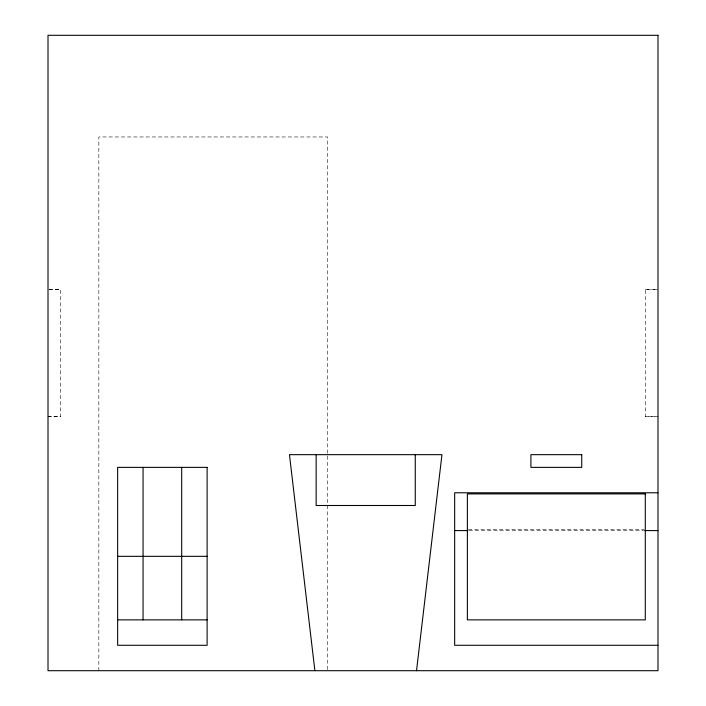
<?xml version="1.0" encoding="UTF-8"?>
<svg xmlns="http://www.w3.org/2000/svg" width="706" height="706" viewBox="0 0 706 706"><rect width="100%" height="100%" fill="white"/><g stroke="black" fill="none" stroke-linecap="round" stroke-linejoin="round"><path stroke-width="0.53" stroke-dasharray="3.53 2.65" d="M49.067 289.46L60.716 289.46L60.716 416.54L48.008 416.54M656.933 289.46L645.284 289.46L645.284 416.54L657.992 416.54M49.067 289.716L60.716 289.716M645.284 289.716L657.992 289.716M48.008 416.284L60.716 416.284M645.284 416.284L657.992 416.284M468.466 529.474L644.19 529.474M468.952 530.585L643.704 530.585M327.584 669.597L327.584 136.964L98.84 136.964L98.84 670.7"/><path stroke-width="1.06" d="M416.54 670.7L441.956 454.664L289.46 454.664L314.876 670.7M657.992 492.788L454.664 492.788L454.664 645.284L657.992 645.284M454.664 530.585L467.849 530.585M644.807 530.585L657.992 530.585M117.646 556.328L207.114 556.328M117.646 619.868L207.114 619.868M415.269 454.664L415.269 505.496L316.147 505.496L316.147 454.664M181.698 467.372L181.698 619.868M143.062 467.372L143.062 619.868M657.992 35.3L48.008 35.3L48.008 670.7L657.992 670.7L657.992 35.3M581.744 454.664L530.912 454.664L530.912 467.372L581.744 467.372L581.744 454.664M207.114 467.372L117.646 467.372L117.646 645.284L207.114 645.284L207.114 467.372M645.284 493.9L467.372 493.9L467.372 619.868L645.284 619.868L645.284 493.9"/></g></svg>
